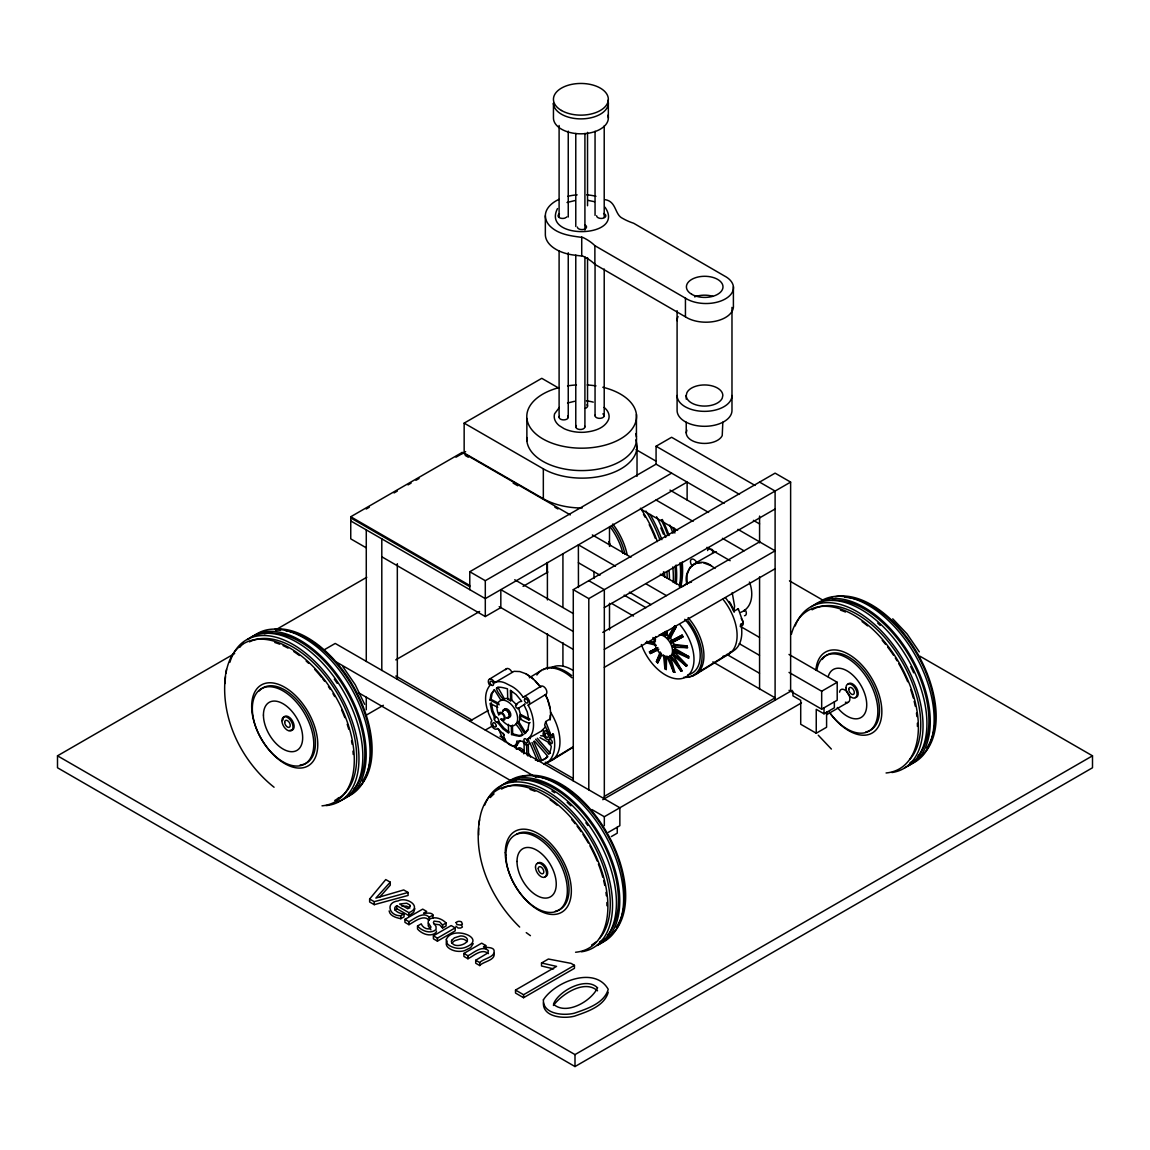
<?xml version="1.0" encoding="UTF-8"?>
<svg xmlns="http://www.w3.org/2000/svg" width="1150" height="1150" viewBox="0 0 1150 1150"><rect width="100%" height="100%" fill="white"/><g stroke="black" fill="none" stroke-linecap="round" stroke-linejoin="round"><path stroke-width="1.5" d="M550.232 715.343L550.203 718.836L545.689 721.596L544.654 725.032L547.63 731.199A4.83 2.875 58.5 0 1 550.491 735.037L551.224 735.756L553.438 734.39L550.634 735.626M666.626 656.247L666.267 669.544L664.901 668.754L665.117 660.445M664.484 631.939L664.039 635.145L665.419 635.95L667.201 634.843L667.302 631.523M673.411 649.822L673.368 651.331L688.692 658.044L688.735 656.535L675.208 648.715L673.411 649.822L688.735 656.535M550.088 720.029C551.641 711.332 549.542 702.305 545.344 694.629A4.801 2.846 58.5 0 0 545.919 689.023A4.801 2.846 58.5 0 0 540.673 686.392L523.207 697.274A24.064 14.303 58.5 0 0 512.181 686.579L505.396 683.114A24.035 14.289 58.5 0 0 494.658 682.697L494.442 682.209A4.801 2.846 58.5 0 0 489.181 679.319A4.801 2.846 58.5 0 0 489.842 685.515C481.764 695.391 486.795 710.944 491.884 720.82A4.801 2.846 58.5 0 0 492.387 726.958A4.801 2.846 58.5 0 0 497.504 728.424L503.556 734.304A9.114 5.419 58.5 0 0 510.384 745.214A9.114 5.419 58.5 0 0 516.81 741.074L522.704 741.247A4.801 2.846 58.5 0 0 527.893 745.071A4.801 2.846 58.5 0 0 528.08 739.277L530.653 735.942A33.005 19.622 58.5 0 0 529.934 708.616L528.152 705.166L545.431 694.614M226.449 669.473C218.069 713.446 239.761 759.992 274.059 787.232M543.404 1002.786C542.628 1017.348 563.974 1018.929 574.526 1016.14C587.018 1011.77 604.268 1006.365 608.221 992.292M665.419 635.95L666.08 631.134M729.517 652.496A40.653 24.164 58.5 0 0 741.003 624.191L743.216 622.84L738.286 608.652L733.786 611.426L734.606 606.179L732.191 592.609M734.246 612.174L732.09 606.122M738.113 609.816L738.286 608.652M530.107 722.588L529 723.264C526.125 721.898 515.976 718.923 520.792 714.538L529.992 719.239L528.885 719.914L519.685 715.228M686.234 395.543L686.852 392.811A18.299 10.566 0 0 1 706.876 385.034A18.299 10.566 0 0 1 722.832 395.485L722.229 398.216A18.299 10.566 0 0 1 702.204 405.993A18.299 10.566 0 0 1 686.234 395.543L686.234 399.107M722.832 422.165L722.229 435.562A18.299 10.566 0 0 1 702.204 443.339A18.299 10.566 0 0 1 686.234 432.889L686.852 430.158M473.225 943.633L470.681 947.614L464.312 950.734A11.759 6.785 0 0 1 456.967 951.237C452.266 950.806 443.354 946.852 447.12 940.988M436.497 931.069L436.066 932.463C430.704 937.48 421.676 933.915 417.522 928.999L417.522 926.009L421.259 923.852C422.381 927.317 426.823 929.919 430.316 928.582L430.948 926.886L428.217 922.889L428.389 920.101C433.55 915.501 441.902 918.505 446.085 923.004L446.085 925.994L442.563 928.021L439.544 924.801L434.082 924.083M674.489 652.941L674.906 651.935M687.024 665.246L686.464 666.353L672.333 654.508L674.691 652.309L687.024 665.246L672.894 653.416M661.624 655.212L657.671 662.946L656.42 661.638L660.172 651.906M657.671 662.946L661.423 653.214M687.226 574.31L689.842 567.626M428.389 923.091L428.217 925.879L430.948 929.876M553.409 1005.488C561.861 994.031 584.631 979.124 597.526 990.797M656.42 661.638L659.582 655.457M674.849 625.686L667.503 637.617L668.754 638.926L670.551 637.833L676.099 627.009L674.849 625.686L669.3 636.511L666.526 634.354M515.229 747.859L519.973 740.542M494.457 689.698L492.114 693.536L491.079 699.387L498.798 703.326M528.324 729.732L524.659 733.657L517.96 722.933L519.053 722.258L525.766 732.981M557.506 208.581C540.902 240.638 626.692 238.366 604.972 207.187M668.754 638.926L676.099 627.009M517.342 743.058L514.625 747.256L516.278 746.235M451.691 943.288L454.437 940.815L460.359 938.975A6.239 3.594 0 0 1 464.514 939.593L467.432 941.62M523.207 697.274L523.466 696.929A4.801 2.846 58.5 0 1 528.712 699.574A4.801 2.846 58.5 0 1 528.224 705.166L528.152 705.166M517.96 722.933L515.947 724.241C525.507 735.957 524.443 738.199 511.549 734.534L511.319 725.794M390.267 882.179L375.878 898.092L403.707 889.942L408.077 892.472L408.077 895.447L374.253 904.662L369.639 902.003L369.639 899.012L385.753 879.563L390.267 882.179L390.267 885.169L379.845 896.986M394.996 910.153L396.764 908.658L396.764 905.668L408.882 912.669C423.143 907.12 406.539 896.166 398.087 900.91C384.732 902.52 389.534 916.334 400.818 915.716L404.052 913.848L404.052 916.837L400.818 918.706C396.419 917.729 389.922 916.133 389.131 910.929M541.894 730.523L545.56 726.814M559.36 407.459L554.631 413.727A27.442 15.841 0 0 0 559.159 425.572L564.003 428.619A27.442 15.841 0 0 0 584.027 432.271C593.328 431.509 604.656 428.691 608.681 419.247A27.442 15.841 0 0 0 604.152 407.416M740.643 612.375C752.891 607.832 753.681 592.581 749.398 582.058M518.133 723.048L520.878 717.873L519.771 718.549M689.942 567.439L695.06 563.486M682.079 670.852L672.879 654.695L670.091 656.305L681.159 671.298L682.079 670.852L671.082 655.788M396.764 905.668C390.454 909.564 400.042 914.221 404.052 913.848M497.893 687.298L504.16 698.424L503.053 699.099C493.494 687.384 494.558 685.141 507.452 688.807L507.725 699.286L510.658 700.781L511.764 700.106L511.534 691.351M524.659 733.657L527.994 729.114L529.029 723.278M518.693 708.156C512.842 708.874 516.982 701.27 521.769 701.342L516.091 694.514L510.384 690.244L510.658 700.781M517.586 708.831L525.018 704.059L523.911 704.734L527.246 711.879L528.885 719.914M489.512 679.133L506.719 668.596M494.658 682.697L514.079 671.327L519.8 671.557L525.981 673.799L532.234 677.896L540.816 687.269L535.526 681.102M697.676 562.019L691.869 565.441A4.801 2.846 58.5 0 1 691.38 559.317A4.801 2.846 58.5 0 1 696.627 562.393L714.092 552.46A24.064 14.303 58.5 0 1 716.407 551.842M496.311 688.304L497.433 687.671M503.053 699.099L501.055 700.408L494.342 689.684L491.007 694.226L489.972 700.062L491.107 699.401M529.374 677.753L541.434 670.364M507.84 699.315L508.832 698.611M515.444 705.424L516.551 704.749M664.183 633.334L660.646 634.254M664.039 635.145L665.836 634.053L667.201 634.843M511.549 734.534L512.656 733.844L519.024 735.468L523.322 734.678M670.493 641.269L682.137 635.116L683.086 636.755L671.442 642.893L670.493 641.269L682.137 635.116M671.442 642.893L683.086 636.755M672.577 645.553L674.36 644.46L687.024 645.941L687.499 647.651L673.052 647.263L672.577 645.553L687.024 645.941M515.344 746.149L517.054 745.042M527.778 738.875L542.987 730.149A4.801 2.846 58.5 0 1 544.079 733.484M528.066 756.096A4.428 2.631 58.5 0 0 527.376 755.176L528.511 753.652L528.281 744.884M534.419 741.017L547.601 756.125L547.113 756.786A36.225 21.534 58.5 0 1 539.882 761.07L541.506 760.006A36.225 21.534 58.5 0 0 547.759 756.801M539.882 761.07L541.535 760.049L533.672 741.506M546.638 763.011L572.614 747.083M551.885 760.251L573.002 747.313M692.76 675.711L732.492 651.346M695.851 674.317L729.043 653.976M582.144 507.998A54.884 31.697 0 0 1 543.332 498.726L464.154 453.014L464.154 423.128L541.779 378.321L558.857 388.183M366.275 547.831L350.75 538.861L350.75 516.753L462.128 452.453L570.328 514.913M366.217 509.019L369.308 507.236M394.062 492.948L397.325 491.064M407.991 484.897L411.082 483.115M415.955 480.298L419.06 478.515M455.946 457.211L465.635 451.619M920 656.233L1092.5 755.823L1092.5 767.769L575 1066.553L57.5 767.769L57.5 755.823L234.658 653.531M276.618 629.309L366.764 577.271M469.775 589.648L469.775 571.723L656.075 464.169L656.075 446.243L671.6 437.273L755.018 485.444M324.357 649.707L335.225 643.439L619.85 807.76L619.85 825.686L608.393 832.312M469.775 571.723L485.3 580.692L671.6 473.139M395.772 659.87L479.607 611.469M523.077 586.371L547.918 572.024M381.8 556.787L485.3 616.544L500.825 607.588L500.825 589.648M573.275 780.922L573.275 589.648L775.1 473.139L790.625 482.094L790.625 691.236M366.275 715.142L383.353 705.281M573.275 589.648L588.8 598.618L790.625 482.094M604.325 607.588L775.1 508.99M602.773 632.385L759.575 541.851M469.775 721.122L488.405 710.369M604.325 649.405L775.1 550.821L737.941 529.359M485.3 730.077L493.062 725.607M604.325 667.331L775.1 568.747M604.325 796.404L775.1 697.82L712.856 661.883M602.773 799.696L792.178 690.345M396.764 908.658L408.882 915.659L413.641 912.324L414.863 908.629M404.929 919.382L408.954 921.696C414.158 919.008 423.502 910.901 429.166 917.283L429.166 920.273C423.502 913.891 414.158 921.998 408.954 924.686L404.929 922.357L404.929 919.382L422.697 909.118L426.722 911.447C417.479 915.989 431.207 910.469 432.989 915.084L432.989 918.059M429.166 917.283L432.989 915.084M591.876 809.542L604.325 816.73L801.492 702.894M789.015 672.391L821.675 691.236L837.2 682.281L837.2 700.206L821.675 709.162L789.015 690.316M442.563 928.021L442.563 925.031L446.085 923.004M433.406 935.812L451.174 925.563L455.199 927.878L455.199 930.867L437.431 941.131L433.406 938.803L433.406 935.812L437.431 938.141L455.199 927.878M611.34 836.568L617.262 833.161L617.262 827.181M826.591 711.879L826.591 727.246L816.241 733.226L816.241 709.32L824.004 713.805L834.354 707.825L834.354 701.845M826.562 714.725L847.866 702.434M488.419 953.609C481.864 947.916 473.685 955.923 467.949 958.755L463.91 956.426L463.91 953.436L481.677 943.173L485.731 945.501L485.731 948.491M463.91 953.436L467.949 955.765C473.685 952.933 481.864 944.926 488.419 950.619L487.686 953.077L475.712 960.25L475.712 963.24L479.737 965.554C482.971 961.501 495.636 960.494 494.054 953.364M485.731 945.501C477.911 949.052 492.962 945.372 494.054 950.374C495.636 957.504 482.971 958.511 479.737 962.564L475.712 960.25M541.521 962.996L548.392 959.028L571.047 963.369L574.454 965.339L574.454 968.329L523.566 997.711L515.516 993.054L515.516 990.064L556.543 966.388L541.521 962.996L541.521 965.986L553.596 968.904M515.516 990.064L523.566 994.721L574.454 965.339M57.5 755.823L575 1054.593L1092.5 755.823M559.432 213.943L559.087 214.13A4.571 2.645 0 0 0 558.929 217.35L559.748 217.853A4.571 2.645 0 0 0 565.311 217.939M658.433 649.563L650.368 653.516L649.434 651.892L657.872 647.565M650.368 653.516L658.821 649.189M503.082 698.941L507.624 698.266M649.434 651.892L657.484 647.939M567.525 403.032L574.626 401.293M567.022 202.501L574.871 200.574M369.639 899.012L374.253 901.672L408.077 892.472M401.982 906.243L406.698 906.186L409.903 908.011M696.483 563.112L701.773 562.695M674.863 672.29L673.584 672.146L666.986 656.434L668.279 656.592L674.863 672.29L670.062 655.486M605.101 199.669C616.688 201.466 614.488 214.719 622.696 218.414A52.368 30.231 0 0 0 633.693 223.272L724.227 275.827A27.442 15.841 0 0 1 726.527 298.195A27.442 15.841 0 0 1 687.786 299.532L594.881 245.683A52.368 30.231 0 0 0 583.05 237.533C571.708 235.98 559.058 234.83 550.246 226.363A36.599 21.131 0 0 1 558.9 199.381M733.398 286.738L733.398 305.411A27.442 15.841 0 0 1 717.988 320.606A27.442 15.841 0 0 1 687.786 318.205L594.881 264.356A52.368 30.231 0 0 0 583.05 256.206L572.47 254.883A36.599 21.131 0 0 1 545.344 234.471L545.344 215.798M662.529 633.147L663.622 633.276M649.75 641.542L654.494 642.102M648.658 643.066L645.495 642.692L656.348 645.279M681.174 646.904L687.499 647.651M550.088 737.783L551.741 737.84A4.83 2.875 58.5 0 0 552.977 734.821L552.704 733.686M587.679 200.301L594.435 201.696M646.559 641.355L654.307 643.209M741.003 624.191L740.514 624.594A4.83 2.875 58.5 0 1 740.212 626.448M540.687 735.669L542.426 736.029A4.801 2.846 58.5 0 0 543.993 734.447M703.742 562.925L711.304 565.771L715.027 568.459M711.304 565.771C698.151 555.536 682.036 569.71 687.096 584.459L687.01 575.647M603.592 213.541L604.526 213.958A4.571 2.645 0 0 1 605.173 217.149L604.426 217.695A4.571 2.645 0 0 1 598.891 218.069L597.957 217.638A4.571 2.645 0 0 1 596.663 215.769M489.972 700.062L499.229 704.792M497.777 707.336L490.116 703.426L491.769 711.462L495.061 718.621M539.911 737.653L547.831 741.937A4.428 2.631 58.5 0 0 550.663 745.2L551.253 746.436A36.225 21.534 58.5 0 1 548.809 754.342L535.641 739.234M759.575 482.094L775.1 491.064L775.1 700.206M656.075 446.243L739.493 494.399M636.051 449.621L656.147 461.222M656.075 464.169L724.04 503.412M753.394 520.361L759.575 523.926M669.976 490.116L708.601 512.426M656.003 499.977L693.076 521.381M722.416 538.329L744.05 550.821M789.461 580.865L823.644 600.602M640.55 508.99L677.623 530.394M706.977 547.342L730.149 560.711M464.154 423.128L543.332 468.841A54.884 31.697 0 0 0 608.336 474.289A54.884 31.697 0 0 0 635.835 439.846M465.218 455.429L468.309 457.211M513.144 483.101L517.773 485.774M554.875 507.193L557.966 508.976M592.351 534.937L630.976 557.232M660.316 574.181L681.95 586.673M740.773 626.606L759.431 637.373M788.986 654.436L837.2 682.281M615.451 566.202L578.378 544.798L578.45 587.477M646.343 584.042L666.425 595.628M739.234 643.655L759.46 655.327M578.378 562.724L599.998 575.201M629.352 592.149L650.972 604.641M624.148 595.125L645.926 607.703M726.8 654.393L759.46 673.253M588.8 580.692L604.325 589.648L604.325 798.804M611.699 603.477L633.492 616.055M681.174 653.703L688.692 658.044M816.241 733.226L800.716 724.256L800.716 700.35L792.954 695.879L792.954 691.394M514.726 579.758L573.433 613.64M500.753 589.605L573.347 631.523M350.75 516.753L469.775 585.479M350.75 517.946L469.775 586.673M350.75 520.936L485.3 598.618L687.125 482.094L687.125 500.02M499.201 606.639L573.347 649.448M395.801 676.027L472.046 720.044M500.063 736.216L504.735 738.918M545.186 762.277L573.203 778.435M336.806 662.271L535.886 777.213M358.512 692.731L511.003 780.778M585.034 224.998L585.796 225.529A4.571 2.645 0 0 1 585.307 228.735L584.387 229.181A4.571 2.645 0 0 1 578.838 228.893L578.076 228.361A4.571 2.645 0 0 1 577.372 227.053M525.981 673.799L533.557 679.19M526.24 932.621L530.423 935.669M511.764 700.106L516.652 704.878M652.941 637.531L655.558 639.501M652.898 639.041L655.514 641.024M509.019 732.076L504.016 728.151L498.338 721.323L497.246 721.999L502.909 728.827L508.616 733.096L508.386 724.313M461.524 924.916L462.386 927.044L460.604 928.064L458.045 928.021L455.889 926.21M528.511 753.652L529.029 754.156A4.428 2.631 58.5 0 1 530.596 757.146M669.386 636.597L670.464 637.718M682.769 662.472L686.464 666.353M892.745 618.815L907.034 633.894L919.31 651.849M818.268 735.224L831.364 749.053M519.671 927.058C490.259 898.481 470.868 854.709 480.844 813.611A91.396 52.771 60 0 1 582.604 832.471A91.396 52.771 60 0 1 575.575 952.243M417.522 926.009C421.676 930.925 430.704 934.49 436.066 929.473L436.051 926.541L433.363 922.616L434.082 921.107L439.544 921.811L442.563 925.031M537.294 738.228L550.433 753.307M669.961 637.1L674.834 646.041L674.36 644.46M745.114 609.644L745.401 610.061A4.801 2.846 58.5 0 1 744.51 615.724M743.949 610.434L744.136 610.722A2.415 1.438 58.5 0 1 744.409 611.283M342.959 666.77L355.235 684.71L364.651 704.317M672.29 640.176L673.224 641.801M675.251 661.049L681.159 671.298M545.158 694.629L547.357 698.697M545.689 721.596L551.224 735.756M733.786 611.426L731.443 606.524A40.653 24.164 58.5 0 0 725.463 597.784M518.621 708.012L520.95 716.263M511.865 672.146L511.649 671.672A4.801 2.846 58.5 0 0 505.698 669.717M495.65 717.126L492.861 710.786L491.223 702.751M532.019 742.526L539.853 761.027M529.863 742.785L537.74 761.329M714.092 552.46L713.834 551.842A4.801 2.846 58.5 0 0 711.476 549.139M671.672 665.419L673.584 672.146M547.443 698.984L550.074 708.544M664.887 655.687L666.267 669.544M663.507 654.896L664.901 668.754M675.036 646.774L675.28 649.534M526.585 744.151L526.858 754.673M524.098 742.871L524.156 753.523A4.428 2.631 58.5 0 0 523.509 753.768M512.426 725.118L512.656 733.844M824.004 707.825L824.004 713.805M821.675 691.236L821.675 709.162M759.575 516.062L759.575 542.872M759.575 576.84L759.575 689.454M731.975 307.381L731.975 410.449A27.442 15.841 0 0 1 704.533 426.305A27.442 15.841 0 0 1 677.091 410.449L677.091 310.701M686.234 422.223L686.234 432.889M685.443 297.965L685.443 316.638M637.028 446.43L637.028 476.316M636.439 414.503L636.439 436.899M609.5 526.916L609.5 546.451M609.5 603.304L609.5 629.956M608.336 103.04L608.336 117.976M604.21 125.896L604.21 217.149M604.21 269.028L604.21 415.739M604.325 816.73L604.325 825.686M595.053 131.272L595.053 215.352M595.053 263.666L595.053 415.739M594.881 245.683L594.881 264.356M593.975 571.406L593.975 578.508M588.8 598.618L588.8 789.892M587.535 132.379L587.535 205.735M587.535 257.614L587.535 406.108M584.919 133.458L584.919 230.072M584.919 256.91L584.919 426.866M581.727 236.914L581.727 255.588M575.776 133.458L575.776 226.493M575.776 255.113L575.776 426.866M575 1054.593L575 1066.553M568.244 131.129L568.244 217.005M568.244 252.784L568.244 417.378M562.925 553.797L562.925 607.099M562.925 642.634L562.925 665.721M559.101 125.479L559.101 216.732M559.101 250.729L559.101 417.105M547.4 562.609L547.4 599.912M547.4 633.664L547.4 669.199M547.141 562.494L547.141 572.743M543.332 468.841L543.332 498.726M526.872 418.485L526.872 440.896M523.566 994.721L523.566 997.711M485.3 580.692L485.3 616.544M479.737 962.564L479.737 965.554M467.949 955.765L467.949 958.755M462.128 452.453L462.128 453.646M437.431 938.141L437.431 941.131M408.954 921.696L408.954 924.686M408.882 912.669L408.882 915.659M400.818 915.716L400.818 918.706M397.325 563.687L397.325 679.291M381.8 538.861L381.8 670.464M374.253 901.672L374.253 904.662M366.275 529.906L366.275 661.509M366.275 697.216L366.275 709.766M607.919 100.28A27.442 15.841 0 0 1 583.28 118.824A27.442 15.841 0 0 1 553.452 103.04L553.452 117.976A27.442 15.841 0 0 0 583.28 133.759A27.442 15.841 0 0 0 607.919 115.216M586.442 400.89A27.442 15.841 0 0 1 593.271 402.141M567.755 416.041A4.571 2.645 0 0 1 567.511 418.686L566.734 419.204A4.571 2.645 0 0 1 561.186 419.463A4.571 2.645 0 0 1 559.331 416.429M586.917 404.786A4.571 2.645 0 0 1 585.249 408.394M584.761 426.19A4.571 2.645 0 0 1 579.744 429.482A4.571 2.645 0 0 1 576.38 425.543M602.873 413.871A4.571 2.645 0 0 1 600.817 418.284A4.571 2.645 0 0 1 595.211 415.049M602.801 387.248A54.884 31.697 0 0 1 625.471 435.577A54.884 31.697 0 0 1 538.761 436.253A54.884 31.697 0 0 1 559.13 387.593M567.568 385.868A54.884 31.697 0 0 1 576.423 384.948M587.176 384.963A54.884 31.697 0 0 1 595.973 385.897M635.777 433.607A54.884 31.697 0 0 1 585.106 470.522A54.884 31.697 0 0 1 526.815 437.575M567.928 196.276A36.599 21.131 0 0 1 577.156 194.853M586.716 194.853A36.599 21.131 0 0 1 595.944 196.276M566.806 216.89A4.571 2.645 0 0 1 566.174 217.465M677.091 320.663A27.442 15.841 0 0 1 678.026 316.566M731.975 395.514A27.442 15.841 0 0 1 704.533 411.355A27.442 15.841 0 0 1 677.091 395.514M694.6 296.858A18.299 10.566 0 0 1 712.885 296.326M845.408 702.204A7.317 4.226 60 0 0 849.879 698.826A7.317 4.226 60 0 0 845.351 690.316L843.999 689.554A7.317 4.226 60 0 0 839.572 692.171M688.016 620.741A40.653 24.164 58.5 0 1 701.96 659.281A40.653 24.164 58.5 0 1 683.689 677.336M729.258 601.622A40.653 24.164 58.5 0 1 731.199 604.613M688.131 617.636A41.055 24.409 58.5 0 1 703.915 656.88A41.055 24.409 58.5 0 1 686.378 676.789M723.005 599.322A41.055 24.409 58.5 0 1 723.005 656.247M682.928 586.471A41.055 24.409 58.5 0 1 691.452 582.159M707.638 550.548A4.801 2.846 58.5 0 1 709.694 548.492M712.396 552.187A2.415 1.438 58.5 0 1 712.669 552.747M741.232 618.585A4.83 2.875 58.5 0 1 743.288 623.429A4.83 2.875 58.5 0 1 741.003 625.744M684.753 619.289A38.123 22.655 58.5 0 1 687.872 674.777M680.139 624.924A38.123 22.655 58.5 0 1 685.213 677.35A38.123 22.655 58.5 0 1 641.369 644.532M659.223 634.771A12.391 7.374 58.5 0 1 672.419 649.405A12.391 7.374 58.5 0 1 661.667 654.925A12.391 7.374 58.5 0 1 655.816 636.511M827.353 599.466A91.396 52.771 60 0 1 832.197 597.511M835.648 596.649A91.396 52.771 60 0 1 919.439 656.981A91.396 52.771 60 0 1 921.495 755.607M814.761 604.771A93.251 53.834 60 0 1 910.944 656.679A93.251 53.834 60 0 1 907.81 765.929M821.589 600.602A93.251 53.834 60 0 1 917.053 658.418A93.251 53.834 60 0 1 910.038 764.348M815.882 670.234A46.733 26.982 60 0 1 857.613 660.876A46.733 26.982 60 0 1 878.514 726.412A46.733 26.982 60 0 1 829.179 711.936M844.617 597.267A90.031 51.98 60 0 1 918.476 656.851A90.031 51.98 60 0 1 926.67 748.018M877.709 623.113A91.368 52.756 60 0 1 880.196 625.384M910.728 666.626A91.368 52.756 60 0 1 913.689 672.793M832.011 600.343A91.368 52.756 60 0 1 911.461 659.812A91.368 52.756 60 0 1 918.045 756.053M914.25 759.762A91.368 52.756 60 0 1 910.009 762.723M822.193 659.453A43.456 25.084 60 0 1 869.803 678.802A43.456 25.084 60 0 1 865.864 731.918M795.139 625.974A93.251 53.834 60 0 1 898.653 652.639A93.251 53.834 60 0 1 891.897 772.527M811.426 606.697A93.251 53.834 60 0 1 907.609 658.605A93.251 53.834 60 0 1 904.475 767.855M840.506 610.133A90.031 51.98 60 0 1 845.451 612.016M862.069 621.604A90.031 51.98 60 0 1 867.56 625.887M882.223 640.363A90.031 51.98 60 0 1 885.601 644.402M887.613 646.99A90.031 51.98 60 0 1 893.464 655.141M895.304 657.973A90.031 51.98 60 0 1 897.072 660.819M898.783 663.708A90.031 51.98 60 0 1 907.681 681.72M910.714 689.712A90.031 51.98 60 0 1 913.287 698.007M914.149 701.299A90.031 51.98 60 0 1 915.256 706.172M916.449 713.101A90.031 51.98 60 0 1 916.881 716.536M917.369 723.221A90.031 51.98 60 0 1 917.427 726.441M812.087 609.802A90.031 51.98 60 0 1 897.474 654.249A90.031 51.98 60 0 1 910.038 759.158M791.344 634.34A91.396 52.771 60 0 1 893.104 653.2A91.396 52.771 60 0 1 886.075 772.973M847.837 684.351A7.863 4.543 60 0 1 856.577 688.059A7.863 4.543 60 0 1 855.428 697.489M828.187 676.717A27.744 16.014 60 0 1 853.832 676.114A27.744 16.014 60 0 1 864.901 713.359A27.744 16.014 60 0 1 837.329 707.48M816.788 670.45A43.456 25.084 60 0 1 856.333 664.988A43.456 25.084 60 0 1 874.776 724.96A43.456 25.084 60 0 1 829.826 712.856M543.289 669.702A40.653 24.164 58.5 0 1 571.636 675.567M504.793 741.664A40.653 24.164 58.5 0 1 498.654 729.086M553.438 734.39A40.653 24.164 58.5 0 1 543.792 764.419M504.016 709.837A4.816 2.861 58.5 0 1 510.011 712.008A4.816 2.861 58.5 0 1 507.854 717.212M536.892 675.007A41.055 24.409 58.5 0 1 571.924 677.781M550.505 712.123A41.055 24.409 58.5 0 1 545.848 762.536M498.496 714.337A14.203 8.453 58.5 0 1 505.641 700.666A14.203 8.453 58.5 0 1 517.356 721.165A14.203 8.453 58.5 0 1 501.242 719.152M502.593 711.462A4.816 2.861 58.5 0 1 506.129 709.852A4.816 2.861 58.5 0 1 509.579 715.372A4.816 2.861 58.5 0 1 506.647 717.959M502.895 711.62A4.413 2.631 58.5 0 1 506.173 710.211A4.413 2.631 58.5 0 1 509.292 715.286A4.413 2.631 58.5 0 1 506.561 717.586M498.741 715.113A4.413 2.631 58.5 0 1 502.004 712.756A4.413 2.631 58.5 0 1 505.066 718.75A4.413 2.631 58.5 0 1 500.739 719.038M499.689 714.452A3.163 1.883 58.5 0 1 502.306 713.992A3.163 1.883 58.5 0 1 504.217 717.787A3.163 1.883 58.5 0 1 501.932 718.908M530.366 738.731A2.415 1.438 58.5 0 1 529.992 738.228M516.364 749.326A4.83 2.875 58.5 0 1 521.942 752.143M546.207 730.408A4.83 2.875 58.5 0 1 546.638 729.732M504.261 735.353A36.225 21.534 58.5 0 1 503.254 733.24M517.586 748.981A4.83 2.875 58.5 0 1 520.763 748.147A4.83 2.875 58.5 0 1 524.084 752.258M536.992 760.337A36.225 21.534 58.5 0 1 535.383 760.164M550.692 742.871A4.428 2.631 58.5 0 1 550.016 741.951M551.411 667.69A38.123 22.655 58.5 0 1 572.844 670.292M516.853 778.737A91.396 52.771 60 0 1 605.216 829.739A91.396 52.771 60 0 1 610.995 934.878M504.261 784.041A93.251 53.834 60 0 1 600.444 835.949A93.251 53.834 60 0 1 597.31 945.199M511.089 779.858A93.251 53.834 60 0 1 606.553 837.689A93.251 53.834 60 0 1 599.538 943.618M535.814 776.638A90.031 51.98 60 0 1 608.594 837.272A90.031 51.98 60 0 1 616.17 927.288M551.885 791.013A91.368 52.756 60 0 1 554.688 792.767M567.209 802.384A91.368 52.756 60 0 1 570.932 805.819M585.853 822.782A91.368 52.756 60 0 1 587.866 825.513M511.204 782.187A91.368 52.756 60 0 1 516.192 780.491M521.511 779.599A91.368 52.756 60 0 1 600.961 839.083A91.368 52.756 60 0 1 607.545 935.309M603.75 939.033A91.368 52.756 60 0 1 599.509 941.994M516.566 834.196A43.456 25.084 60 0 1 562.048 863.032A43.456 25.084 60 0 1 555.364 911.174M484.639 805.23A93.251 53.834 60 0 1 588.153 831.91A93.251 53.834 60 0 1 581.397 951.798M498.18 788.239A93.251 53.834 60 0 1 593.961 832.643A93.251 53.834 60 0 1 597.109 945.544M490.317 797.568A90.031 51.98 60 0 1 494.054 793.902M530.006 789.403A90.031 51.98 60 0 1 534.951 791.272M550.189 799.883A90.031 51.98 60 0 1 557.06 805.158M571.723 819.634A90.031 51.98 60 0 1 575.101 823.673M577.113 826.246A90.031 51.98 60 0 1 581.066 831.622M582.964 834.411A90.031 51.98 60 0 1 588.283 842.964M589.921 845.883A90.031 51.98 60 0 1 597.181 860.991M598.402 864.038A90.031 51.98 60 0 1 602.787 877.263M603.649 880.569A90.031 51.98 60 0 1 604.756 885.428M605.949 892.371A90.031 51.98 60 0 1 606.381 895.807M606.869 902.491A90.031 51.98 60 0 1 606.927 905.711M501.587 789.058A90.031 51.98 60 0 1 586.974 833.52A90.031 51.98 60 0 1 599.538 938.429M595.801 942.08A90.031 51.98 60 0 1 591.617 944.998M478.702 834.914A91.396 52.771 60 0 1 478.716 828.158M478.932 824.737A91.396 52.771 60 0 1 479.536 819.777M537.337 863.607A7.863 4.543 60 0 1 546.077 867.33A7.863 4.543 60 0 1 544.928 876.76M261.769 633.147A91.396 52.771 60 0 1 266.455 630.947M275.152 629.021A91.396 52.771 60 0 1 358.728 696.469A91.396 52.771 60 0 1 353.165 791.444M249.277 638.724A93.251 53.834 60 0 1 346.092 688.217A93.251 53.834 60 0 1 343.735 798.804M253.173 636.482A93.251 53.834 60 0 1 349.988 685.975A93.251 53.834 60 0 1 347.616 796.548M275.641 630.258A90.031 51.98 60 0 1 280.543 630.128M285.703 630.646A90.031 51.98 60 0 1 356.241 693.206A90.031 51.98 60 0 1 362.595 780.879M334.291 679.118A91.368 52.756 60 0 1 337.194 683.33M264.371 633.707A91.368 52.756 60 0 1 345.934 690.086A91.368 52.756 60 0 1 353.97 788.914M259.167 690.977A43.456 25.084 60 0 1 307.136 714.107A43.456 25.084 60 0 1 300.078 765.023M229.856 662.342A93.251 53.834 60 0 1 333.917 684.509A93.251 53.834 60 0 1 325.982 805.604M239.804 647.349A93.251 53.834 60 0 1 243.311 643.109M247.351 639.558A93.251 53.834 60 0 1 345.043 694.14A93.251 53.834 60 0 1 337.051 801.967M274.807 642.491A90.031 51.98 60 0 1 279.723 644.201M283.044 645.61A90.031 51.98 60 0 1 288.032 648.111M293.839 651.59A90.031 51.98 60 0 1 299.374 655.5M306.159 661.063A90.031 51.98 60 0 1 308.617 663.291M314.64 669.343A90.031 51.98 60 0 1 321.526 677.278M322.532 678.558A90.031 51.98 60 0 1 324.544 681.174M328.44 686.607A90.031 51.98 60 0 1 330.309 689.411M332.997 693.694A90.031 51.98 60 0 1 334.707 696.569M341.622 710.01A90.031 51.98 60 0 1 344.827 717.629M347.199 724.227A90.031 51.98 60 0 1 348.752 729.215M351.526 740.773A90.031 51.98 60 0 1 352.13 744.237M352.978 751.094A90.031 51.98 60 0 1 353.223 754.443M338.891 797.611A90.031 51.98 60 0 1 334.707 800.529M249.493 641.858A90.031 51.98 60 0 1 338.761 695.908A90.031 51.98 60 0 1 338.043 798.603M225.084 683.503A91.396 52.771 60 0 1 225.515 676.66M225.961 673.383A91.396 52.771 60 0 1 326.543 682.554A91.396 52.771 60 0 1 322 805.834M283.015 719.986A7.863 4.543 60 0 1 288.089 716.522A7.863 4.543 60 0 1 294.055 725.247A7.863 4.543 60 0 1 290.016 730.221M673.929 528.023A91.396 52.771 60 0 1 675.179 531.357M682.209 562.005A91.396 52.771 60 0 1 680.771 586.888M669.803 525.119A93.251 53.834 60 0 1 673.009 533.255M680.009 562.753A93.251 53.834 60 0 1 679.377 586.759M662.285 519.484A93.251 53.834 60 0 1 669.113 535.497M676.114 564.995A93.251 53.834 60 0 1 676.214 584.027M661.25 519.843A91.368 52.756 60 0 1 667.949 535.541M674.964 566.159A91.368 52.756 60 0 1 674.892 583.093M660.804 527.936A91.368 52.756 60 0 1 663.363 534.117M612.792 523.997A46.733 26.982 60 0 1 627.138 554.717M611.556 525.55A43.456 25.084 60 0 1 624.896 554.113M643.497 514.424A90.031 51.98 60 0 1 645.207 517.299M649.204 524.673A90.031 51.98 60 0 1 655.327 538.372M663.478 571.837A90.031 51.98 60 0 1 663.723 575.187M645.955 511.074A90.031 51.98 60 0 1 659.884 539.724M666.942 571.593A90.031 51.98 60 0 1 667.187 578.119M673.095 528.109A90.031 51.98 60 0 1 674.906 533.039M681.389 563.256A90.031 51.98 60 0 1 679.866 585.939M656.564 516.753A93.251 53.834 60 0 1 665.778 537.424M672.779 566.921A93.251 53.834 60 0 1 673.181 582.504M650.138 514.452A93.251 53.834 60 0 1 661.897 539.666M669.07 570.932A93.251 53.834 60 0 1 669.458 579.428M640.492 508.228A91.396 52.771 60 0 1 657.398 541.621M664.427 572.269A91.396 52.771 60 0 1 664.758 577.329M608.796 541.664A27.744 16.014 60 0 1 610.535 545.603M609.888 526.513A43.456 25.084 60 0 1 622.854 553.38M597.526 987.807C591.503 1001.003 566.404 1015.781 553.481 1004.223C557.836 991.473 585.882 975.947 597.526 987.807M543.404 999.796C542.628 1014.357 563.974 1015.939 574.526 1013.15C587.018 1008.78 604.268 1003.375 608.221 989.302C594.751 965.598 555.105 981.683 543.404 999.796M446.344 939.334C445.122 945.041 452.568 947.528 456.967 948.247A11.759 6.785 0 0 0 464.312 947.744C489.282 938.932 452.698 924.557 446.344 939.334M456.09 922.501L456.938 924.571L460.604 925.074L462.386 924.054L461.524 921.926A3.378 1.955 0 0 0 457.901 921.466L456.09 922.501M451.691 940.312L451.433 941.16A6.339 3.666 0 0 0 452.525 943.546C456.996 949.239 474.202 941.376 464.514 936.603A6.239 3.594 0 0 0 460.359 935.985L454.437 937.825L451.691 940.312M496.139 726.268L495.981 726.671A2.415 1.438 58.5 0 1 493.408 725.923A2.415 1.438 58.5 0 1 493.149 722.847L493.508 722.703A2.415 1.438 58.5 0 1 495.463 723.853A2.415 1.438 58.5 0 1 496.139 726.268M524.63 699.099L524.472 699.502A2.415 1.438 58.5 0 0 526.686 703.038L527.102 703.067A2.415 1.438 58.5 0 0 527.376 700.106A2.415 1.438 58.5 0 0 524.63 699.099M410.191 906.243L407.848 908.773L399.611 904.029L406.698 903.196L409.903 905.021L410.191 906.243M549.456 739.407L549.139 739.608A2.415 1.438 58.5 0 0 549.211 742.052A2.415 1.438 58.5 0 0 551.296 743.719L551.684 743.662A2.415 1.438 58.5 0 0 551.583 740.485L551.181 740.025A2.415 1.438 58.5 0 0 549.456 739.407M491.395 685.041L490.964 684.624A2.415 1.438 58.5 0 1 490.518 681.289A2.415 1.438 58.5 0 1 493.293 683.114L493.479 683.689A2.415 1.438 58.5 0 1 491.395 685.041M526.887 740.054L526.513 739.551A2.415 1.438 58.5 0 0 524.572 738.702A2.415 1.438 58.5 0 0 523.997 740.485L524.184 741.06A2.415 1.438 58.5 0 0 526.801 742.972A2.415 1.438 58.5 0 0 526.887 740.054M561.488 110.501A27.442 15.841 0 0 0 607.401 103.399A27.442 15.841 0 0 0 573.793 83.993A27.442 15.841 0 0 0 561.488 110.501M691.754 294.314A18.299 10.566 0 0 0 722.372 289.584A18.299 10.566 0 0 0 699.962 276.647A18.299 10.566 0 0 0 691.754 294.314M845.983 687.772A7.863 4.543 60 0 0 854.321 698.136A7.863 4.543 60 0 0 854.321 687.024A7.863 4.543 60 0 0 845.983 687.772M848.758 689.367A3.924 2.271 60 0 0 852.926 694.557A3.924 2.271 60 0 0 852.926 688.994A3.924 2.271 60 0 0 848.758 689.367M494.284 719.109A3.163 1.883 58.5 0 0 498.137 722.344A3.163 1.883 58.5 0 0 497.088 717.456A3.163 1.883 58.5 0 0 494.284 719.109M543.274 734.045A4.83 2.875 58.5 0 0 548.981 739.536A4.83 2.875 58.5 0 0 547.975 732.248A4.83 2.875 58.5 0 0 543.274 734.045M545.014 734.663A2.415 1.438 58.5 0 0 547.86 737.409A2.415 1.438 58.5 0 0 547.357 733.758A2.415 1.438 58.5 0 0 545.014 734.663M505.253 852.739A46.733 26.982 60 0 0 554.817 914.408A46.733 26.982 60 0 0 554.817 848.312A46.733 26.982 60 0 0 505.253 852.739M535.483 867.028A7.863 4.543 60 0 0 543.821 877.407A7.863 4.543 60 0 0 543.821 866.295A7.863 4.543 60 0 0 535.483 867.028M517.011 861.465A27.744 16.014 60 0 0 546.437 898.064A27.744 16.014 60 0 0 546.437 858.834A27.744 16.014 60 0 0 517.011 861.465M538.258 868.638A3.924 2.271 60 0 0 542.426 873.813A3.924 2.271 60 0 0 542.426 868.264A3.924 2.271 60 0 0 538.258 868.638M505.899 855.054A43.456 25.084 60 0 0 551.986 912.381A43.456 25.084 60 0 0 551.986 850.928A43.456 25.084 60 0 0 505.899 855.054M251.678 706.344A46.733 26.982 60 0 0 301.243 768.013A46.733 26.982 60 0 0 301.243 701.917A46.733 26.982 60 0 0 251.678 706.344M281.908 720.633A7.863 4.543 60 0 0 290.246 730.997A7.863 4.543 60 0 0 290.246 719.886A7.863 4.543 60 0 0 281.908 720.633M263.436 715.07A27.744 16.014 60 0 0 292.862 751.669A27.744 16.014 60 0 0 292.862 712.439A27.744 16.014 60 0 0 263.436 715.07M284.683 722.243A3.924 2.271 60 0 0 288.851 727.418A3.924 2.271 60 0 0 288.851 721.869A3.924 2.271 60 0 0 284.683 722.243M252.324 708.644A43.456 25.084 60 0 0 298.411 765.986A43.456 25.084 60 0 0 298.411 704.533A43.456 25.084 60 0 0 252.324 708.644"/></g></svg>
